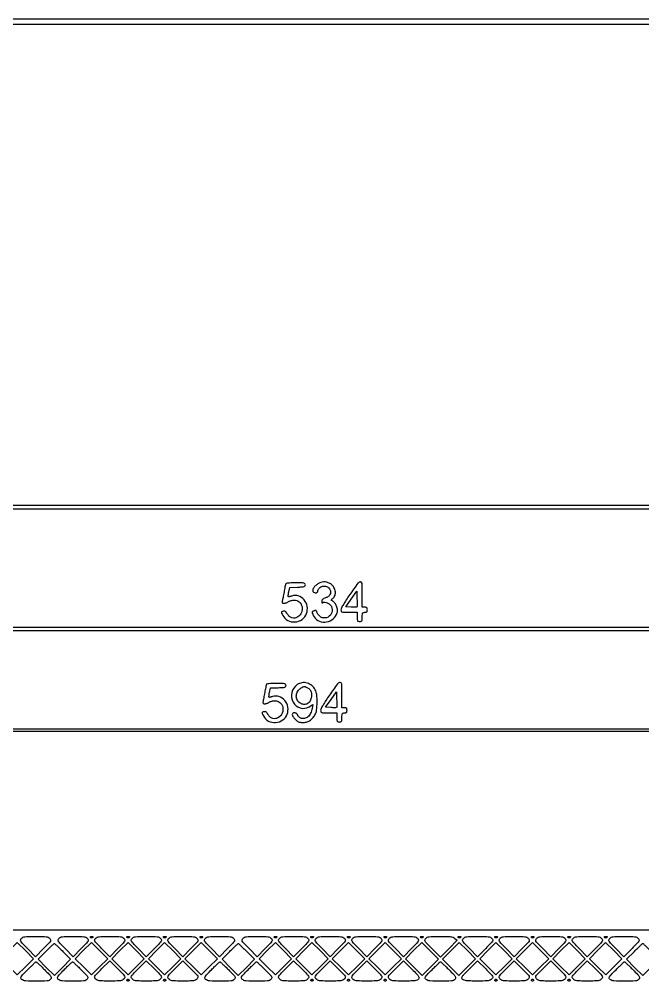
# Model space of a CAD drawing. Extents: x 0 to 836, y 5 to 589.
# Drawn here: x 249.7 to 301.6, y 508.4 to 588.7 of the extents above; entities that cross this region are included whole.
import ezdxf

# ---------------------------------------------------------------- set-up
doc = ezdxf.new("R2010")
doc.units = 0
doc.header["$MEASUREMENT"] = 0

msp = doc.modelspace()

# ---------------------------------------------------------------- linework, layer by layer
for points in [[(201.712326, 537.783562, -0.000001), (217.055896, 537.76491, -0.426088)], [(546.939, 229.3929, -0.000106), (546.943559, 250.949215, -0.000176), (546.957638, 269.095817, -0.000001), (546.976289, 285.583213, -0.415883)], [(836.0595, 588.6891), (420.497259, 588.710259, 0.000013), (261.145696, 588.714318, 0.000021), (126.989856, 588.708632), (4.934769, 588.698274, 0.19889), (4.878609, 588.675009, 0.198853), (4.855343, 588.618859), (4.83877, 516.273901, 0.000036), (4.826254, 436.744061, 0.000021), (4.8222, 342.282364), (4.8222, 95.946129), (4.469225, 95.920114, 0.031904), (4.160456, 95.877435, 0.315999), (4.075312, 95.787407, 0.415411), (4.137995, 95.703578, 0.035338), (4.43445, 95.6826), (4.8222, 95.6826), (4.8222, 50.2101), (4.8222, 4.7376), (420.462, 4.7376), (836.1018, 4.7376)], [(604.852986, 529.408162, -0.000002), (620.423836, 529.389509, -0.550615)], [(322.749, 529.596), (273.5118, 529.596, -0.000121), (254.631781, 529.600559, -0.000201), (238.738155, 529.614638, -0.000002), (224.300981, 529.63329, -0.415836)], [(224.1054, 529.4268), (273.3849, 529.4268, -0.000121), (292.281139, 529.422241, -0.000201), (308.18842, 529.408162, -0.000002), (322.638019, 529.38951, -0.415836)], [(531.796111, 538.074638, -0.000002), (517.6951, 538.093291, -0.426056)], [(413.368417, 538.074638, -0.000002), (399.676779, 538.093291, -0.415815)], [(77.850638, 481.579418, -0.000002), (77.869294, 494.031443, -0.550517)], [(336.166934, 548.220763, -0.000002), (326.827688, 548.233536, -0.413812)], [(77.644162, 421.684687, -0.000002), (77.625507, 409.236574, -0.415775)], [(333.609652, 529.614638, -0.000003), (323.198363, 529.633296, -0.415688)], [(383.716206, 529.408162, -0.000003), (394.123716, 529.389504, -0.425916)], [(381.27946, 547.935135, -0.000004), (390.656104, 547.916048, -0.413615)], [(697.188315, 5.1606), (351.216758, 5.1606), (5.2452, 5.1606), (5.2452, 50.4216), (5.2452, 95.6826), (5.8374, 95.6826, 0.008455), (6.143074, 95.687769, 0.044348), (6.30975, 95.708282, 0.103378), (6.397676, 95.747244, 0.241448), (6.4296, 95.8095, 0.241448), (6.397676, 95.871756, 0.103378), (6.30975, 95.910718, 0.044348), (6.143074, 95.931231, 0.008455), (5.8374, 95.9364), (5.2452, 95.9364), (5.2452, 342.1224), (5.2452, 588.3084), (420.2505, 588.3084), (835.2558, 588.3084)]]:
    msp.add_lwpolyline(points, format="xyb")
for points in [[(227.774647, 547.9542), (273.464073, 547.948342), (319.1535, 547.942483)], [(319.030945, 548.208), (273.486381, 548.208), (227.941817, 548.208)], [(230.7888, 537.8022), (275.074705, 537.8022), (319.36061, 537.8022)], [(319.443013, 538.056), (275.158988, 538.056), (230.874964, 538.056)], [(394.236, 512.845449), (309.218878, 512.845368), (224.201757, 512.845287)]]:
    msp.add_lwpolyline(points)
for points in [[(271.866961, 541.67265, 0.02255), (271.84962, 541.604698, 0.002137), (271.815424, 541.436431, 0.002729), (271.776586, 541.235315, 0.002147), (271.736631, 541.017, -0.001804), (271.695706, 540.792512, -0.001915), (271.653945, 540.572718, -0.001823), (271.616572, 540.383733, -0.008796), (271.593044, 540.27675, 0.039745), (271.577476, 540.176866, 0.193045), (271.594424, 540.123262, 0.188632), (271.644042, 540.095489, 0.03774), (271.747179, 540.089091, 0.049849), (271.83554, 540.099127, 0.030749), (271.93633, 540.127477, 0.030656), (272.033495, 540.168211, 0.047361), (272.11092, 540.215991, -0.068732), (272.196163, 540.263707, -0.03001), (272.319751, 540.303713, -0.028995), (272.458162, 540.331063, -0.034291), (272.591229, 540.3402, -0.179822), (273.004949, 540.186436, -0.164577), (273.23663, 539.793622, -0.150691), (273.192053, 539.312973, -0.150917), (272.884514, 538.941247, -0.102459), (272.646359, 538.847274, -0.112636), (272.398947, 538.860325, -0.109373), (272.176215, 538.980535, -0.092118), (272.008541, 539.190319, 0.026345), (271.925302, 539.328165, 0.096487), (271.853288, 539.399761, 0.135642), (271.773928, 539.426102, 0.075329), (271.671719, 539.415894, 0.034678), (271.557543, 539.378154, 0.271415), (271.524919, 539.335431, 0.139326), (271.535691, 539.266388, 0.008024), (271.629419, 539.0712, 0.156184), (272.044327, 538.64638, 0.14216), (272.645738, 538.521392, 0.138346), (273.232922, 538.737374, 0.145825), (273.606345, 539.224757, 0.137805), (273.659686, 539.813973, 0.129501), (273.401438, 540.36086, 0.138656), (272.924036, 540.685022, 0.165582), (272.382813, 540.681102, -0.015626), (272.2837, 540.649988, -0.022771), (272.194502, 540.629348, -0.019615), (272.122067, 540.618946, -0.225934), (272.095697, 540.628303, -0.212282), (272.084699, 540.656909, -0.010292), (272.09219, 540.760923, -0.015263), (272.107812, 540.887302, -0.010272), (272.132999, 541.030535), (272.205367, 541.3977), (272.858584, 541.422409, 0.006199), (273.239236, 541.441536, 0.055294), (273.404089, 541.470356, 0.160844), (273.48188, 541.523863, 0.163774), (273.5118, 541.612759, 0.187788), (273.47692, 541.702354, 0.157711), (273.38769, 541.752905, 0.046473), (273.193588, 541.774289, 0.004211), (272.705445, 541.7784, 0.007328), (272.328587, 541.772877, 0.024042), (272.080412, 541.753634, 0.032009), (271.919143, 541.72271, 0.261313)], [(274.546425, 541.693678, 0.05724), (274.3232, 541.519759, 0.079312), (274.172694, 541.316032, 0.117294), (274.127268, 541.133923, 0.260038), (274.19341, 541.012237, 0.05749), (274.330869, 540.945961, 0.172685), (274.433525, 540.94674, 0.181409), (274.509357, 541.011722, 0.064459), (274.562463, 541.146777, -0.175745), (274.728153, 541.392195, -0.138244), (275.031177, 541.504277, -0.136796), (275.35055, 541.442067, -0.171396), (275.558657, 541.226166, -0.106441), (275.607013, 541.005198, -0.124181), (275.555283, 540.797182, -0.117926), (275.407824, 540.630942, -0.089777), (275.185956, 540.528825, 0.037174), (275.055805, 540.48474, 0.078838), (274.965782, 540.428519, 0.096747), (274.909005, 540.355709, 0.081497), (274.879436, 540.26236, 0.02891), (274.872374, 540.180764, 0.119365), (274.882581, 540.132657, 0.276238), (274.907807, 540.115946, 0.151038), (274.94495, 540.125579, -0.159397), (275.120298, 540.168014, -0.083857), (275.340039, 540.112836, -0.077814), (275.545622, 539.981453, -0.100804), (275.679995, 539.803181, -0.191519), (275.712901, 539.309201, -0.191007), (275.397674, 538.926802, -0.202782), (274.922363, 538.877295, -0.203787), (274.55707, 539.183995, 0.002093), (274.503492, 539.28831, 0.003032), (274.45523, 539.37995, 0.001553), (274.413615, 539.457241, 0.050235), (274.401623, 539.474867, 0.2614), (274.385778, 539.480862, 0.016535), (274.335013, 539.471479, 0.020895), (274.272457, 539.454997, 0.013728), (274.201909, 539.43108, 0.039093), (274.096159, 539.382265, 0.24682), (274.064872, 539.334115, 0.130591), (274.077223, 539.261045, 0.008927), (274.168477, 539.069712, 0.147626), (274.563649, 538.650607, 0.139204), (275.134338, 538.507912, 0.136262), (275.704128, 538.685713, 0.139495), (276.094556, 539.130625, 0.026915), (276.165526, 539.303647, 0.065692), (276.193411, 539.438277, 0.065092), (276.185543, 539.576275, 0.02604), (276.140646, 539.760513, 0.04112), (276.087715, 539.89566, 0.032659), (276.009695, 540.031679, 0.03366), (275.920012, 540.14883, 0.067627), (275.832253, 540.225042, -0.011292), (275.699636, 540.316281, -0.194404), (275.672132, 540.359998, -0.269165), (275.687617, 540.402643, -0.021404), (275.786753, 540.478605, 0.167484), (275.980332, 540.74528, 0.122146), (275.999855, 541.113834, 0.109855), (275.841114, 541.480068, 0.116958), (275.544969, 541.734668, 0.058259), (275.293173, 541.829693, 0.071498), (275.043367, 541.855193, 0.070868), (274.794741, 541.809301, 0.055932)], [(277.210761, 540.806193, 0.007362), (276.906358, 540.356299, 0.013352), (276.672841, 539.978337, 0.012012), (276.506721, 539.676203, 0.120245), (276.4728, 539.537193, 0.092874), (276.495863, 539.414099, 0.227966), (276.561409, 539.352781, 0.071609), (276.708339, 539.328942, 0.004467), (277.1496, 539.325), (277.8264, 539.325), (277.8264, 538.9443, 0.012699), (277.832159, 538.717582, 0.114574), (277.8593, 538.62282, 0.210352), (277.918888, 538.577611, 0.058662), (278.0379, 538.5636, 0.058662), (278.156912, 538.577611, 0.210352), (278.2165, 538.62282, 0.114574), (278.243641, 538.717582, 0.012699), (278.2494, 538.9443, -0.012699), (278.255159, 539.171018, -0.114574), (278.2823, 539.26578, -0.210352), (278.341888, 539.310989, -0.058662), (278.4609, 539.325, 0.045527), (278.568216, 539.334792, 0.152009), (278.6301, 539.3673, 0.152009), (278.662608, 539.429184, 0.045527), (278.6724, 539.5365, 0.045527), (278.662608, 539.643816, 0.152009), (278.6301, 539.7057, 0.152009), (278.568216, 539.738208, 0.045527), (278.4609, 539.748), (278.2494, 539.748), (278.2494, 540.8055, 0.010163), (278.230669, 541.726994, 0.402164), (278.096589, 541.855818, 0.239335), (277.884227, 541.748168, 0.005555)], [(277.797199, 539.775199, -0.185124), (277.766615, 539.761567, -0.007561), (277.643912, 539.756894, -0.012318), (277.495705, 539.757143, -0.008332), (277.326893, 539.764404), (276.893277, 539.7903), (277.338689, 540.43375), (277.7841, 541.077199), (277.808995, 540.444545, -0.005621), (277.815882, 540.199423, -0.008617), (277.815799, 539.986954, -0.003925), (277.811228, 539.807534, -0.190267)], [(270.259561, 533.29725, 0.02255), (270.24222, 533.229298, 0.002137), (270.208024, 533.061031, 0.002729), (270.169186, 532.859915, 0.002147), (270.129231, 532.6416, -0.001804), (270.088306, 532.417112, -0.001915), (270.046545, 532.197318, -0.001823), (270.009172, 532.008333, -0.008796), (269.985644, 531.90135, 0.039745), (269.970076, 531.801466, 0.193045), (269.987024, 531.747862, 0.188632), (270.036642, 531.720089, 0.03774), (270.139779, 531.713691, 0.049849), (270.22814, 531.723727, 0.030749), (270.32893, 531.752077, 0.030656), (270.426095, 531.792811, 0.047361), (270.50352, 531.840591, -0.068732), (270.588763, 531.888307, -0.03001), (270.712351, 531.928313, -0.028995), (270.850762, 531.955663, -0.034291), (270.983829, 531.9648, -0.179822), (271.397549, 531.811036, -0.164577), (271.62923, 531.418222, -0.150691), (271.584653, 530.937573, -0.150917), (271.277114, 530.565847, -0.102459), (271.038959, 530.471874, -0.112636), (270.791547, 530.484925, -0.109373), (270.568815, 530.605135, -0.092118), (270.401141, 530.814919, 0.026345), (270.317902, 530.952765, 0.096487), (270.245888, 531.024361, 0.135642), (270.166528, 531.050702, 0.075329), (270.064319, 531.040494, 0.034678), (269.950143, 531.002754, 0.271415), (269.917519, 530.960031, 0.139326), (269.928291, 530.890988, 0.008024), (270.022019, 530.6958, 0.156184), (270.436927, 530.27098, 0.14216), (271.038338, 530.145992, 0.138346), (271.625522, 530.361974, 0.145825), (271.998945, 530.849357, 0.137805), (272.052286, 531.438573, 0.129501), (271.794038, 531.98546, 0.138656), (271.316636, 532.309622, 0.165582), (270.775413, 532.305702, -0.015626), (270.6763, 532.274588, -0.022771), (270.587102, 532.253948, -0.019615), (270.514667, 532.243546, -0.225934), (270.488297, 532.252903, -0.212282), (270.477299, 532.281509, -0.010292), (270.48479, 532.385523, -0.015263), (270.500412, 532.511902, -0.010272), (270.525599, 532.655135), (270.597967, 533.0223), (271.251184, 533.047009, 0.006199), (271.631836, 533.066136, 0.055294), (271.796689, 533.094956, 0.160844), (271.87448, 533.148463, 0.163774), (271.9044, 533.237359, 0.187788), (271.86952, 533.326954, 0.157711), (271.78029, 533.377505, 0.046473), (271.586188, 533.398889, 0.004211), (271.098045, 533.403, 0.007328), (270.721187, 533.397477, 0.024042), (270.473012, 533.378234, 0.032009), (270.311743, 533.34731, 0.261313)], [(272.838004, 533.303186, 0.188759), (272.38912, 532.648823, 0.180396), (272.492809, 531.848377, 0.199234), (273.077923, 531.363783, 0.210904), (273.816023, 531.450783), (274.127459, 531.634535), (274.077296, 531.325419, -0.071214), (273.948122, 530.91232, -0.105821), (273.717713, 530.613044, -0.133073), (273.426862, 530.476387, -0.151692), (273.122647, 530.515058, -0.049128), (273.035257, 530.565758, -0.042152), (272.954464, 530.634941, -0.044207), (272.891572, 530.711134, -0.086696), (272.85898, 530.782438, 0.08419), (272.826957, 530.853429, 0.095531), (272.774389, 530.90633, 0.088381), (272.702348, 530.938656, 0.061447), (272.613633, 530.9496, 0.133082), (272.47098, 530.910947, 0.285943), (272.41998, 530.814064, 0.133017), (272.476057, 530.653982, 0.031957), (272.651306, 530.43064, 0.031825), (272.793355, 530.29069, 0.075144), (272.918636, 530.211388, 0.071526), (273.065592, 530.170479, 0.026746), (273.279552, 530.154355, 0.06371), (273.59505, 530.187768, 0.079209), (273.867475, 530.30002, 0.074413), (274.103875, 530.498124, 0.048802), (274.312785, 530.786324, 0.101117), (274.446666, 531.179555, 0.029258), (274.490531, 531.822624, 0.02942), (274.458735, 532.468146, 0.096872), (274.332834, 532.873453, 0.096072), (274.046455, 533.223366, 0.103728), (273.657212, 533.429311, 0.107938), (273.230791, 533.457019, 0.112028)], [(275.518761, 532.430793, 0.007362), (275.214358, 531.980899, 0.013352), (274.980841, 531.602937, 0.012012), (274.814721, 531.300803, 0.120245), (274.7808, 531.161793, 0.092874), (274.803863, 531.038699, 0.227966), (274.869409, 530.977381, 0.071609), (275.016339, 530.953542, 0.004467), (275.4576, 530.9496), (276.1344, 530.9496), (276.1344, 530.5689, 0.012699), (276.140159, 530.342182, 0.114574), (276.1673, 530.24742, 0.210352), (276.226888, 530.202211, 0.058662), (276.3459, 530.1882, 0.058662), (276.464912, 530.202211, 0.210352), (276.5245, 530.24742, 0.114574), (276.551641, 530.342182, 0.012699), (276.5574, 530.5689, -0.012699), (276.563159, 530.795618, -0.114574), (276.5903, 530.89038, -0.210352), (276.649888, 530.935589, -0.058662), (276.7689, 530.9496, 0.045527), (276.876216, 530.959392, 0.152009), (276.9381, 530.9919, 0.152009), (276.970608, 531.053784, 0.045527), (276.9804, 531.1611, 0.045527), (276.970608, 531.268416, 0.152009), (276.9381, 531.3303, 0.152009), (276.876216, 531.362808, 0.045527), (276.7689, 531.3726), (276.5574, 531.3726), (276.5574, 532.4301, 0.010163), (276.538669, 533.351594, 0.402164), (276.404589, 533.480418, 0.239335), (276.192227, 533.372768, 0.005555)], [(273.796491, 532.97386, -0.046524), (273.911521, 532.864639, -0.087942), (273.977388, 532.755471, -0.070477), (274.009954, 532.614307, -0.021505), (274.0194, 532.394772, -0.091023), (273.951526, 532.025023, -0.137344), (273.758167, 531.763182, -0.15282), (273.473976, 531.656715, -0.121259), (273.15015, 531.717713, -0.130307), (272.891095, 531.93008, -0.124874), (272.766072, 532.246303, -0.118756), (272.804196, 532.596735, -0.110605), (272.997692, 532.901908, -0.050987), (273.206487, 533.071968, -0.123571), (273.392934, 533.137027, -0.130223), (273.581641, 533.104798, -0.059664)], [(276.105199, 531.399799, -0.185124), (276.074615, 531.386167, -0.007561), (275.951912, 531.381494, -0.012318), (275.803705, 531.381743, -0.008332), (275.634893, 531.389004), (275.201277, 531.4149), (275.646689, 532.05835), (276.0921, 532.701799), (276.116995, 532.069145, -0.005621), (276.123882, 531.824023, -0.008617), (276.123799, 531.611554, -0.003925), (276.119228, 531.432134, -0.190267)], [(252.238414, 512.164517, -0.1221), (252.304524, 512.041337, -0.202118), (252.287242, 511.92644, -0.05597), (252.159647, 511.762028, -0.0034), (251.721461, 511.317843), (251.04787, 510.644252), (250.377539, 511.318539, -0.003427), (249.942311, 511.762376, -0.055773), (249.814958, 511.927379, -0.200635), (249.797586, 512.042422, -0.122971), (249.863215, 512.165213, -0.10066), (249.990846, 512.25917, -0.072566), (250.160805, 512.309715, -0.031899), (250.444273, 512.332558, -0.004158), (251.0505, 512.3376, -0.004148), (251.657659, 512.332563, -0.032035), (251.940728, 512.309688, -0.073036), (252.110461, 512.258945, -0.100062)], [(253.315591, 511.087821), (253.969313, 510.430243), (253.292457, 509.757356), (252.6156, 509.084469), (251.938743, 509.757356), (251.261887, 510.430243), (251.915609, 511.087821, -0.00331), (252.169535, 511.339887, -0.005234), (252.390891, 511.552236, -0.001538), (252.584865, 511.733337, -0.189215), (252.6156, 511.7454, -0.189215), (252.646335, 511.733337, -0.001538), (252.840309, 511.552236, -0.005234), (253.061665, 511.339887, -0.00331)], [(255.368614, 512.164517, -0.1221), (255.434724, 512.041337, -0.202118), (255.417442, 511.92644, -0.05597), (255.289847, 511.762028, -0.0034), (254.851661, 511.317843), (254.17807, 510.644252), (253.507739, 511.318539, -0.003427), (253.072511, 511.762376, -0.055773), (252.945158, 511.927379, -0.200635), (252.927786, 512.042422, -0.122971), (252.993415, 512.165213, -0.10066), (253.121046, 512.25917, -0.072566), (253.291005, 512.309715, -0.031899), (253.574473, 512.332558, -0.004158), (254.1807, 512.3376, -0.004148), (254.787859, 512.332563, -0.032035), (255.070928, 512.309688, -0.073036), (255.240661, 512.258945, -0.100062)], [(255.8304, 512.300293, -0.211827), (255.806408, 512.246202, -0.127879), (255.743185, 512.213171, -0.122608), (255.669824, 512.214412, -0.191362), (255.619753, 512.25162, -0.136093), (255.610256, 512.284272, -0.190788), (255.620967, 512.312343, -0.140899), (255.651917, 512.331288, -0.067432), (255.698507, 512.3376, -0.026751), (255.749046, 512.334894, -0.042195), (255.791656, 512.326641, -0.051652), (255.821687, 512.314686, -0.279105)], [(258.414214, 512.164517, -0.1221), (258.480324, 512.041337, -0.202118), (258.463042, 511.92644, -0.05597), (258.335447, 511.762028, -0.0034), (257.897261, 511.317843), (257.22367, 510.644252), (256.553339, 511.318539, -0.003427), (256.118111, 511.762376, -0.055773), (255.990758, 511.927379, -0.200635), (255.973386, 512.042422, -0.122971), (256.039015, 512.165213, -0.10066), (256.166646, 512.25917, -0.072566), (256.336605, 512.309715, -0.031899), (256.620073, 512.332558, -0.004158), (257.2263, 512.3376, -0.004148), (257.833459, 512.332563, -0.032035), (258.116528, 512.309688, -0.073036), (258.286261, 512.258945, -0.100062)], [(258.876, 512.300293, -0.211827), (258.852008, 512.246202, -0.127879), (258.788785, 512.213171, -0.122608), (258.715424, 512.214412, -0.191362), (258.665353, 512.25162, -0.136093), (258.655856, 512.284272, -0.190788), (258.666567, 512.312343, -0.140899), (258.697517, 512.331288, -0.067432), (258.744107, 512.3376, -0.026751), (258.794646, 512.334894, -0.042195), (258.837256, 512.326641, -0.051652), (258.867287, 512.314686, -0.279105)], [(261.459814, 512.164517, -0.1221), (261.525924, 512.041337, -0.202118), (261.508642, 511.92644, -0.05597), (261.381047, 511.762028, -0.0034), (260.942861, 511.317843), (260.26927, 510.644252), (259.598939, 511.318539, -0.003427), (259.163711, 511.762376, -0.055773), (259.036358, 511.927379, -0.200635), (259.018986, 512.042422, -0.122971), (259.084615, 512.165213, -0.10066), (259.212246, 512.25917, -0.072566), (259.382205, 512.309715, -0.031899), (259.665673, 512.332558, -0.004158), (260.2719, 512.3376, -0.004148), (260.879059, 512.332563, -0.032035), (261.162128, 512.309688, -0.073036), (261.331861, 512.258945, -0.100062)], [(261.9216, 512.300293, -0.211827), (261.897608, 512.246202, -0.127879), (261.834385, 512.213171, -0.122608), (261.761024, 512.214412, -0.191362), (261.710953, 512.25162, -0.136093), (261.701456, 512.284272, -0.190788), (261.712167, 512.312343, -0.140899), (261.743117, 512.331288, -0.067432), (261.789707, 512.3376, -0.026751), (261.840246, 512.334894, -0.042195), (261.882856, 512.326641, -0.051652), (261.912887, 512.314686, -0.279105)], [(264.505414, 512.164517, -0.1221), (264.571524, 512.041337, -0.202118), (264.554242, 511.92644, -0.05597), (264.426647, 511.762028, -0.0034), (263.988461, 511.317843), (263.31487, 510.644252), (262.644539, 511.318539, -0.003427), (262.209311, 511.762376, -0.055773), (262.081958, 511.927379, -0.200635), (262.064586, 512.042422, -0.122971), (262.130215, 512.165213, -0.10066), (262.257846, 512.25917, -0.072566), (262.427805, 512.309715, -0.031899), (262.711273, 512.332558, -0.004158), (263.3175, 512.3376, -0.004148), (263.924659, 512.332563, -0.032035), (264.207728, 512.309688, -0.073036), (264.377461, 512.258945, -0.100062)], [(264.9672, 512.300293, -0.211827), (264.943208, 512.246202, -0.127879), (264.879985, 512.213171, -0.122608), (264.806624, 512.214412, -0.191362), (264.756553, 512.25162, -0.136093), (264.747056, 512.284272, -0.190788), (264.757767, 512.312343, -0.140899), (264.788717, 512.331288, -0.067432), (264.835307, 512.3376, -0.026751), (264.885846, 512.334894, -0.042195), (264.928456, 512.326641, -0.051652), (264.958487, 512.314686, -0.279105)], [(267.551014, 512.164517, -0.1221), (267.617124, 512.041337, -0.202118), (267.599842, 511.92644, -0.05597), (267.472247, 511.762028, -0.0034), (267.034061, 511.317843), (266.36047, 510.644252), (265.690139, 511.318539, -0.003427), (265.254911, 511.762376, -0.055773), (265.127558, 511.927379, -0.200635), (265.110186, 512.042422, -0.122971), (265.175815, 512.165213, -0.10066), (265.303446, 512.25917, -0.072566), (265.473405, 512.309715, -0.031899), (265.756873, 512.332558, -0.004158), (266.3631, 512.3376, -0.004148), (266.970259, 512.332563, -0.032035), (267.253328, 512.309688, -0.073036), (267.423061, 512.258945, -0.100062)], [(268.628191, 511.087821), (269.281913, 510.430243), (268.605057, 509.757356), (267.9282, 509.084469), (267.251343, 509.757356), (266.574487, 510.430243), (267.228209, 511.087821, -0.00331), (267.482135, 511.339887, -0.005234), (267.703491, 511.552236, -0.001538), (267.897465, 511.733337, -0.189215), (267.9282, 511.7454, -0.189215), (267.958935, 511.733337, -0.001538), (268.152909, 511.552236, -0.005234), (268.374265, 511.339887, -0.00331)], [(270.681214, 512.164517, -0.1221), (270.747324, 512.041337, -0.202118), (270.730042, 511.92644, -0.05597), (270.602447, 511.762028, -0.0034), (270.164261, 511.317843), (269.49067, 510.644252), (268.820339, 511.318539, -0.003427), (268.385111, 511.762376, -0.055773), (268.257758, 511.927379, -0.200635), (268.240386, 512.042422, -0.122971), (268.306015, 512.165213, -0.10066), (268.433646, 512.25917, -0.072566), (268.603605, 512.309715, -0.031899), (268.887073, 512.332558, -0.004158), (269.4933, 512.3376, -0.004148), (270.100459, 512.332563, -0.032035), (270.383528, 512.309688, -0.073036), (270.553261, 512.258945, -0.100062)], [(271.143, 512.300293, -0.211827), (271.119008, 512.246202, -0.127879), (271.055785, 512.213171, -0.122608), (270.982424, 512.214412, -0.191362), (270.932353, 512.25162, -0.136093), (270.922856, 512.284272, -0.190788), (270.933567, 512.312343, -0.140899), (270.964517, 512.331288, -0.067432), (271.011107, 512.3376, -0.026751), (271.061646, 512.334894, -0.042195), (271.104256, 512.326641, -0.051652), (271.134287, 512.314686, -0.279105)], [(273.726814, 512.164517, -0.1221), (273.792924, 512.041337, -0.202118), (273.775642, 511.92644, -0.05597), (273.648047, 511.762028, -0.0034), (273.209861, 511.317843), (272.53627, 510.644252), (271.865939, 511.318539, -0.003427), (271.430711, 511.762376, -0.055773), (271.303358, 511.927379, -0.200635), (271.285986, 512.042422, -0.122971), (271.351615, 512.165213, -0.10066), (271.479246, 512.25917, -0.072566), (271.649205, 512.309715, -0.031899), (271.932673, 512.332558, -0.004158), (272.5389, 512.3376, -0.004148), (273.146059, 512.332563, -0.032035), (273.429128, 512.309688, -0.073036), (273.598861, 512.258945, -0.100062)], [(274.1886, 512.300293, -0.211827), (274.164608, 512.246202, -0.127879), (274.101385, 512.213171, -0.122608), (274.028024, 512.214412, -0.191362), (273.977953, 512.25162, -0.136093), (273.968456, 512.284272, -0.190788), (273.979167, 512.312343, -0.140899), (274.010117, 512.331288, -0.067432), (274.056707, 512.3376, -0.026751), (274.107246, 512.334894, -0.042195), (274.149856, 512.326641, -0.051652), (274.179887, 512.314686, -0.279105)], [(276.772414, 512.164517, -0.1221), (276.838524, 512.041337, -0.202118), (276.821242, 511.92644, -0.05597), (276.693647, 511.762028, -0.0034), (276.255461, 511.317843), (275.58187, 510.644252), (274.911539, 511.318539, -0.003427), (274.476311, 511.762376, -0.055773), (274.348958, 511.927379, -0.200635), (274.331586, 512.042422, -0.122971), (274.397215, 512.165213, -0.10066), (274.524846, 512.25917, -0.072566), (274.694805, 512.309715, -0.031899), (274.978273, 512.332558, -0.004158), (275.5845, 512.3376, -0.004148), (276.191659, 512.332563, -0.032035), (276.474728, 512.309688, -0.073036), (276.644461, 512.258945, -0.100062)], [(277.2342, 512.300293, -0.211827), (277.210208, 512.246202, -0.127879), (277.146985, 512.213171, -0.122608), (277.073624, 512.214412, -0.191362), (277.023553, 512.25162, -0.136093), (277.014056, 512.284272, -0.190788), (277.024767, 512.312343, -0.140899), (277.055717, 512.331288, -0.067432), (277.102307, 512.3376, -0.026751), (277.152846, 512.334894, -0.042195), (277.195456, 512.326641, -0.051652), (277.225487, 512.314686, -0.279105)], [(279.818014, 512.164517, -0.1221), (279.884124, 512.041337, -0.202118), (279.866842, 511.92644, -0.05597), (279.739247, 511.762028, -0.0034), (279.301061, 511.317843), (278.62747, 510.644252), (277.957139, 511.318539, -0.003427), (277.521911, 511.762376, -0.055773), (277.394558, 511.927379, -0.200635), (277.377186, 512.042422, -0.122971), (277.442815, 512.165213, -0.10066), (277.570446, 512.25917, -0.072566), (277.740405, 512.309715, -0.031899), (278.023873, 512.332558, -0.004158), (278.6301, 512.3376, -0.004148), (279.237259, 512.332563, -0.032035), (279.520328, 512.309688, -0.073036), (279.690061, 512.258945, -0.100062)], [(280.2798, 512.300293, -0.211827), (280.255808, 512.246202, -0.127879), (280.192585, 512.213171, -0.122608), (280.119224, 512.214412, -0.191362), (280.069153, 512.25162, -0.136093), (280.059656, 512.284272, -0.190788), (280.070367, 512.312343, -0.140899), (280.101317, 512.331288, -0.067432), (280.147907, 512.3376, -0.026751), (280.198446, 512.334894, -0.042195), (280.241056, 512.326641, -0.051652), (280.271087, 512.314686, -0.279105)], [(282.863614, 512.164517, -0.1221), (282.929724, 512.041337, -0.202118), (282.912442, 511.92644, -0.05597), (282.784847, 511.762028, -0.0034), (282.346661, 511.317843), (281.67307, 510.644252), (281.002739, 511.318539, -0.003427), (280.567511, 511.762376, -0.055773), (280.440158, 511.927379, -0.200635), (280.422786, 512.042422, -0.122971), (280.488415, 512.165213, -0.10066), (280.616046, 512.25917, -0.072566), (280.786005, 512.309715, -0.031899), (281.069473, 512.332558, -0.004158), (281.6757, 512.3376, -0.004148), (282.282859, 512.332563, -0.032035), (282.565928, 512.309688, -0.073036), (282.735661, 512.258945, -0.100062)], [(283.3254, 512.300293, -0.211827), (283.301408, 512.246202, -0.127879), (283.238185, 512.213171, -0.122608), (283.164824, 512.214412, -0.191362), (283.114753, 512.25162, -0.136093), (283.105256, 512.284272, -0.190788), (283.115967, 512.312343, -0.140899), (283.146917, 512.331288, -0.067432), (283.193507, 512.3376, -0.026751), (283.244046, 512.334894, -0.042195), (283.286656, 512.326641, -0.051652), (283.316687, 512.314686, -0.279105)], [(285.959778, 512.17278), (286.1595, 512.007959), (285.46155, 511.306271), (284.7636, 510.604582), (284.070174, 511.298008, -0.003295), (283.618846, 511.755323, -0.054453), (283.487096, 511.923887, -0.199623), (283.468186, 512.040654, -0.126177), (283.533386, 512.164517, -0.100246), (283.66148, 512.258978, -0.072966), (283.831551, 512.309712, -0.031947), (284.115397, 512.332573, -0.004123), (284.72504, 512.3376, -0.004723), (285.311466, 512.332061, -0.02846), (285.615117, 512.309001, -0.056753), (285.808244, 512.260492, -0.082808)], [(286.4556, 512.300293, -0.211827), (286.431608, 512.246202, -0.127879), (286.368385, 512.213171, -0.122608), (286.295024, 512.214412, -0.191362), (286.244953, 512.25162, -0.136093), (286.235456, 512.284272, -0.190788), (286.246167, 512.312343, -0.140899), (286.277117, 512.331288, -0.067432), (286.323707, 512.3376, -0.026751), (286.374246, 512.334894, -0.042195), (286.416856, 512.326641, -0.051652), (286.446887, 512.314686, -0.279105)], [(289.039414, 512.164517, -0.1221), (289.105524, 512.041337, -0.202118), (289.088242, 511.92644, -0.05597), (288.960647, 511.762028, -0.0034), (288.522461, 511.317843), (287.84887, 510.644252), (287.178539, 511.318539, -0.003427), (286.743311, 511.762376, -0.055773), (286.615958, 511.927379, -0.200635), (286.598586, 512.042422, -0.122971), (286.664215, 512.165213, -0.10066), (286.791846, 512.25917, -0.072566), (286.961805, 512.309715, -0.031899), (287.245273, 512.332558, -0.004158), (287.8515, 512.3376, -0.004148), (288.458659, 512.332563, -0.032035), (288.741728, 512.309688, -0.073036), (288.911461, 512.258945, -0.100062)], [(289.5012, 512.300293, -0.211827), (289.477208, 512.246202, -0.127879), (289.413985, 512.213171, -0.122608), (289.340624, 512.214412, -0.191362), (289.290553, 512.25162, -0.136093), (289.281056, 512.284272, -0.190788), (289.291767, 512.312343, -0.140899), (289.322717, 512.331288, -0.067432), (289.369307, 512.3376, -0.026751), (289.419846, 512.334894, -0.042195), (289.462456, 512.326641, -0.051652), (289.492487, 512.314686, -0.279105)], [(292.085014, 512.164517, -0.1221), (292.151124, 512.041337, -0.202118), (292.133842, 511.92644, -0.05597), (292.006247, 511.762028, -0.0034), (291.568061, 511.317843), (290.89447, 510.644252), (290.224139, 511.318539, -0.003427), (289.788911, 511.762376, -0.055773), (289.661558, 511.927379, -0.200635), (289.644186, 512.042422, -0.122971), (289.709815, 512.165213, -0.10066), (289.837446, 512.25917, -0.072566), (290.007405, 512.309715, -0.031899), (290.290873, 512.332558, -0.004158), (290.8971, 512.3376, -0.004148), (291.504259, 512.332563, -0.032035), (291.787328, 512.309688, -0.073036), (291.957061, 512.258945, -0.100062)], [(292.5468, 512.300293, -0.211827), (292.522808, 512.246202, -0.127879), (292.459585, 512.213171, -0.122608), (292.386224, 512.214412, -0.191362), (292.336153, 512.25162, -0.136093), (292.326656, 512.284272, -0.190788), (292.337367, 512.312343, -0.140899), (292.368317, 512.331288, -0.067432), (292.414907, 512.3376, -0.026751), (292.465446, 512.334894, -0.042195), (292.508056, 512.326641, -0.051652), (292.538087, 512.314686, -0.279105)], [(295.130614, 512.164517, -0.1221), (295.196724, 512.041337, -0.202118), (295.179442, 511.92644, -0.05597), (295.051847, 511.762028, -0.0034), (294.613661, 511.317843), (293.94007, 510.644252), (293.269739, 511.318539, -0.003427), (292.834511, 511.762376, -0.055773), (292.707158, 511.927379, -0.200635), (292.689786, 512.042422, -0.122971), (292.755415, 512.165213, -0.10066), (292.883046, 512.25917, -0.072566), (293.053005, 512.309715, -0.031899), (293.336473, 512.332558, -0.004158), (293.9427, 512.3376, -0.004148), (294.549859, 512.332563, -0.032035), (294.832928, 512.309688, -0.073036), (295.002661, 512.258945, -0.100062)], [(295.5924, 512.300293, -0.211827), (295.568408, 512.246202, -0.127879), (295.505185, 512.213171, -0.122608), (295.431824, 512.214412, -0.191362), (295.381753, 512.25162, -0.136093), (295.372256, 512.284272, -0.190788), (295.382967, 512.312343, -0.140899), (295.413917, 512.331288, -0.067432), (295.460507, 512.3376, -0.026751), (295.511046, 512.334894, -0.042195), (295.553656, 512.326641, -0.051652), (295.583687, 512.314686, -0.279105)], [(298.176214, 512.164517, -0.1221), (298.242324, 512.041337, -0.202118), (298.225042, 511.92644, -0.05597), (298.097447, 511.762028, -0.0034), (297.659261, 511.317843), (296.98567, 510.644252), (296.315339, 511.318539, -0.003427), (295.880111, 511.762376, -0.055773), (295.752758, 511.927379, -0.200635), (295.735386, 512.042422, -0.122971), (295.801015, 512.165213, -0.10066), (295.928646, 512.25917, -0.072566), (296.098605, 512.309715, -0.031899), (296.382073, 512.332558, -0.004158), (296.9883, 512.3376, -0.004148), (297.595459, 512.332563, -0.032035), (297.878528, 512.309688, -0.073036), (298.048261, 512.258945, -0.100062)], [(298.638, 512.300293, -0.211827), (298.614008, 512.246202, -0.127879), (298.550785, 512.213171, -0.122608), (298.477424, 512.214412, -0.191362), (298.427353, 512.25162, -0.136093), (298.417856, 512.284272, -0.190788), (298.428567, 512.312343, -0.140899), (298.459517, 512.331288, -0.067432), (298.506107, 512.3376, -0.026751), (298.556646, 512.334894, -0.042195), (298.599256, 512.326641, -0.051652), (298.629287, 512.314686, -0.279105)], [(301.221814, 512.164517, -0.1221), (301.287924, 512.041337, -0.202118), (301.270642, 511.92644, -0.05597), (301.143047, 511.762028, -0.0034), (300.704861, 511.317843), (300.03127, 510.644252), (299.360939, 511.318539, -0.003427), (298.925711, 511.762376, -0.055773), (298.798358, 511.927379, -0.200635), (298.780986, 512.042422, -0.122971), (298.846615, 512.165213, -0.10066), (298.974246, 512.25917, -0.072566), (299.144205, 512.309715, -0.031899), (299.427673, 512.332558, -0.004158), (300.0339, 512.3376, -0.004148), (300.641059, 512.332563, -0.032035), (300.924128, 512.309688, -0.073036), (301.093861, 512.258945, -0.100062)], [(302.298991, 511.087821), (302.952713, 510.430243), (302.275857, 509.757356), (301.599, 509.084469), (300.922143, 509.757356), (300.245287, 510.430243), (300.899009, 511.087821, -0.00331), (301.152935, 511.339887, -0.005234), (301.374291, 511.552236, -0.001538), (301.568265, 511.733337, -0.189215), (301.599, 511.7454, -0.189215), (301.629735, 511.733337, -0.001538), (301.823709, 511.552236, -0.005234), (302.045065, 511.339887, -0.00331)], [(251.78665, 509.57115, -0.004145), (252.18832, 509.16516, -0.049961), (252.325014, 508.9933, -0.168757), (252.352973, 508.877909, -0.161102), (252.30416, 508.76745, -0.19588), (252.013905, 508.627823, -0.014413), (251.113223, 508.598374, -0.015267), (250.215151, 508.622331, -0.171235), (249.890684, 508.758132, -0.151641), (249.828213, 508.863724, -0.199808), (249.845983, 508.973028, -0.05311), (249.974707, 509.138303, -0.003657), (250.389638, 509.561832, -0.00302), (250.644508, 509.815128, -0.004798), (250.866027, 510.028499, -0.001295), (251.060627, 510.211423, -0.190218), (251.088944, 510.2226, -0.188666), (251.117312, 510.211501, -0.001307), (251.31139, 510.031236, -0.004806), (251.532394, 509.820872, -0.003027)], [(254.83225, 509.57115, -0.004145), (255.23392, 509.16516, -0.049961), (255.370614, 508.9933, -0.168757), (255.398573, 508.877909, -0.161102), (255.34976, 508.76745, -0.19588), (255.059505, 508.627823, -0.014413), (254.158823, 508.598374, -0.015267), (253.260751, 508.622331, -0.171235), (252.936284, 508.758132, -0.151641), (252.873813, 508.863724, -0.199808), (252.891583, 508.973028, -0.05311), (253.020307, 509.138303, -0.003657), (253.435238, 509.561832, -0.00302), (253.690108, 509.815128, -0.004798), (253.911627, 510.028499, -0.001295), (254.106227, 510.211423, -0.190218), (254.134544, 510.2226, -0.188666), (254.162912, 510.211501, -0.001307), (254.35699, 510.031236, -0.004806), (254.577994, 509.820872, -0.003027)], [(258.414214, 508.788283, -0.100062), (258.286261, 508.693855, -0.073036), (258.116528, 508.643112, -0.032035), (257.833459, 508.620237, -0.004148), (257.2263, 508.6152, -0.004158), (256.620073, 508.620242, -0.031899), (256.336605, 508.643085, -0.072566), (256.166646, 508.69363, -0.10066), (256.039015, 508.787587, -0.122971), (255.973386, 508.910378, -0.200635), (255.990758, 509.025421, -0.055773), (256.118111, 509.190424, -0.003427), (256.553339, 509.634261), (257.22367, 510.308548), (257.897261, 509.634957, -0.0034), (258.335447, 509.190772, -0.05597), (258.463042, 509.02636, -0.202118), (258.480324, 508.911463, -0.1221)], [(261.459814, 508.788283, -0.100062), (261.331861, 508.693855, -0.073036), (261.162128, 508.643112, -0.032035), (260.879059, 508.620237, -0.004148), (260.2719, 508.6152, -0.004158), (259.665673, 508.620242, -0.031899), (259.382205, 508.643085, -0.072566), (259.212246, 508.69363, -0.10066), (259.084615, 508.787587, -0.122971), (259.018986, 508.910378, -0.200635), (259.036358, 509.025421, -0.055773), (259.163711, 509.190424, -0.003427), (259.598939, 509.634261), (260.26927, 510.308548), (260.942861, 509.634957, -0.0034), (261.381047, 509.190772, -0.05597), (261.508642, 509.02636, -0.202118), (261.525924, 508.911463, -0.1221)], [(264.505414, 508.788283, -0.100062), (264.377461, 508.693855, -0.073036), (264.207728, 508.643112, -0.032035), (263.924659, 508.620237, -0.004148), (263.3175, 508.6152, -0.004158), (262.711273, 508.620242, -0.031899), (262.427805, 508.643085, -0.072566), (262.257846, 508.69363, -0.10066), (262.130215, 508.787587, -0.122971), (262.064586, 508.910378, -0.200635), (262.081958, 509.025421, -0.055773), (262.209311, 509.190424, -0.003427), (262.644539, 509.634261), (263.31487, 510.308548), (263.988461, 509.634957, -0.0034), (264.426647, 509.190772, -0.05597), (264.554242, 509.02636, -0.202118), (264.571524, 508.911463, -0.1221)], [(267.09925, 509.57115, -0.004145), (267.50092, 509.16516, -0.049961), (267.637614, 508.9933, -0.168757), (267.665573, 508.877909, -0.161102), (267.61676, 508.76745, -0.19588), (267.326505, 508.627823, -0.014413), (266.425823, 508.598374, -0.015267), (265.527751, 508.622331, -0.171235), (265.203284, 508.758132, -0.151641), (265.140813, 508.863724, -0.199808), (265.158583, 508.973028, -0.05311), (265.287307, 509.138303, -0.003657), (265.702238, 509.561832, -0.00302), (265.957108, 509.815128, -0.004798), (266.178627, 510.028499, -0.001295), (266.373227, 510.211423, -0.190218), (266.401544, 510.2226, -0.188666), (266.429912, 510.211501, -0.001307), (266.62399, 510.031236, -0.004806), (266.844994, 509.820872, -0.003027)], [(270.14485, 509.57115, -0.004145), (270.54652, 509.16516, -0.049961), (270.683214, 508.9933, -0.168757), (270.711173, 508.877909, -0.161102), (270.66236, 508.76745, -0.19588), (270.372105, 508.627823, -0.014413), (269.471423, 508.598374, -0.015267), (268.573351, 508.622331, -0.171235), (268.248884, 508.758132, -0.151641), (268.186413, 508.863724, -0.199808), (268.204183, 508.973028, -0.05311), (268.332907, 509.138303, -0.003657), (268.747838, 509.561832, -0.00302), (269.002708, 509.815128, -0.004798), (269.224227, 510.028499, -0.001295), (269.418827, 510.211423, -0.190218), (269.447144, 510.2226, -0.188666), (269.475512, 510.211501, -0.001307), (269.66959, 510.031236, -0.004806), (269.890594, 509.820872, -0.003027)], [(273.726814, 508.788283, -0.100062), (273.598861, 508.693855, -0.073036), (273.429128, 508.643112, -0.032035), (273.146059, 508.620237, -0.004148), (272.5389, 508.6152, -0.004158), (271.932673, 508.620242, -0.031899), (271.649205, 508.643085, -0.072566), (271.479246, 508.69363, -0.10066), (271.351615, 508.787587, -0.122971), (271.285986, 508.910378, -0.200635), (271.303358, 509.025421, -0.055773), (271.430711, 509.190424, -0.003427), (271.865939, 509.634261), (272.53627, 510.308548), (273.209861, 509.634957, -0.0034), (273.648047, 509.190772, -0.05597), (273.775642, 509.02636, -0.202118), (273.792924, 508.911463, -0.1221)], [(276.772414, 508.788283, -0.100062), (276.644461, 508.693855, -0.073036), (276.474728, 508.643112, -0.032035), (276.191659, 508.620237, -0.004148), (275.5845, 508.6152, -0.004158), (274.978273, 508.620242, -0.031899), (274.694805, 508.643085, -0.072566), (274.524846, 508.69363, -0.10066), (274.397215, 508.787587, -0.122971), (274.331586, 508.910378, -0.200635), (274.348958, 509.025421, -0.055773), (274.476311, 509.190424, -0.003427), (274.911539, 509.634261), (275.58187, 510.308548), (276.255461, 509.634957, -0.0034), (276.693647, 509.190772, -0.05597), (276.821242, 509.02636, -0.202118), (276.838524, 508.911463, -0.1221)], [(279.818014, 508.788283, -0.100062), (279.690061, 508.693855, -0.073036), (279.520328, 508.643112, -0.032035), (279.237259, 508.620237, -0.004148), (278.6301, 508.6152, -0.004158), (278.023873, 508.620242, -0.031899), (277.740405, 508.643085, -0.072566), (277.570446, 508.69363, -0.10066), (277.442815, 508.787587, -0.122971), (277.377186, 508.910378, -0.200635), (277.394558, 509.025421, -0.055773), (277.521911, 509.190424, -0.003427), (277.957139, 509.634261), (278.62747, 510.308548), (279.301061, 509.634957, -0.0034), (279.739247, 509.190772, -0.05597), (279.866842, 509.02636, -0.202118), (279.884124, 508.911463, -0.1221)], [(282.929305, 508.767389, -0.121451), (282.809491, 508.686555, -0.056764), (282.626398, 508.642062, -0.026999), (282.320809, 508.620328, -0.004254), (281.718, 508.6152, -0.003895), (281.083714, 508.620141, -0.030938), (280.791435, 508.64282, -0.07174), (280.617637, 508.693272, -0.102727), (280.488415, 508.787587, -0.122854), (280.42276, 508.910359, -0.200706), (280.440086, 509.025348, -0.055817), (280.567321, 509.190232, -0.00343), (281.002177, 509.633696), (281.671947, 510.307418), (282.369491, 509.613498, -0.003879), (282.79746, 509.181094, -0.047028), (282.943915, 508.999429, -0.161843), (282.976263, 508.87957, -0.171211)], [(285.45745, 509.57115, -0.004145), (285.85912, 509.16516, -0.049961), (285.995814, 508.9933, -0.168757), (286.023773, 508.877909, -0.161102), (285.97496, 508.76745, -0.19588), (285.684705, 508.627823, -0.014413), (284.784023, 508.598374, -0.015267), (283.885951, 508.622331, -0.171235), (283.561484, 508.758132, -0.151641), (283.499013, 508.863724, -0.199808), (283.516783, 508.973028, -0.05311), (283.645507, 509.138303, -0.003657), (284.060438, 509.561832, -0.00302), (284.315308, 509.815128, -0.004798), (284.536827, 510.028499, -0.001295), (284.731427, 510.211423, -0.190218), (284.759744, 510.2226, -0.188666), (284.788112, 510.211501, -0.001307), (284.98219, 510.031236, -0.004806), (285.203194, 509.820872, -0.003027)], [(289.039414, 508.788283, -0.101413), (288.910421, 508.693619, -0.072507), (288.738196, 508.642936, -0.031399), (288.449394, 508.62017, -0.003973), (287.8239, 508.6152, -0.004825), (287.253535, 508.620705, -0.024421), (286.936159, 508.642362, -0.045331), (286.737006, 508.684303, -0.109788), (286.607029, 508.758183, -0.162459), (286.546556, 508.865505, -0.19244), (286.56831, 508.979108, -0.049951), (286.706623, 509.153956, -0.00343), (287.149011, 509.604798), (287.848988, 510.30843), (288.52252, 509.634898, -0.0034), (288.960667, 509.190752, -0.055974), (289.088249, 509.026353, -0.202125), (289.105526, 508.911461, -0.122088)], [(292.085014, 508.788283, -0.100062), (291.957061, 508.693855, -0.073036), (291.787328, 508.643112, -0.032035), (291.504259, 508.620237, -0.004148), (290.8971, 508.6152, -0.004158), (290.290873, 508.620242, -0.031899), (290.007405, 508.643085, -0.072566), (289.837446, 508.69363, -0.10066), (289.709815, 508.787587, -0.122971), (289.644186, 508.910378, -0.200635), (289.661558, 509.025421, -0.055773), (289.788911, 509.190424, -0.003427), (290.224139, 509.634261), (290.89447, 510.308548), (291.568061, 509.634957, -0.0034), (292.006247, 509.190772, -0.05597), (292.133842, 509.02636, -0.202118), (292.151124, 508.911463, -0.1221)], [(295.130614, 508.788283, -0.100062), (295.002661, 508.693855, -0.073036), (294.832928, 508.643112, -0.032035), (294.549859, 508.620237, -0.004148), (293.9427, 508.6152, -0.004158), (293.336473, 508.620242, -0.031899), (293.053005, 508.643085, -0.072566), (292.883046, 508.69363, -0.10066), (292.755415, 508.787587, -0.122971), (292.689786, 508.910378, -0.200635), (292.707158, 509.025421, -0.055773), (292.834511, 509.190424, -0.003427), (293.269739, 509.634261), (293.94007, 510.308548), (294.613661, 509.634957, -0.0034), (295.051847, 509.190772, -0.05597), (295.179442, 509.02636, -0.202118), (295.196724, 508.911463, -0.1221)], [(298.176214, 508.788283, -0.100062), (298.048261, 508.693855, -0.073036), (297.878528, 508.643112, -0.032035), (297.595459, 508.620237, -0.004148), (296.9883, 508.6152, -0.004158), (296.382073, 508.620242, -0.031899), (296.098605, 508.643085, -0.072566), (295.928646, 508.69363, -0.10066), (295.801015, 508.787587, -0.122971), (295.735386, 508.910378, -0.200635), (295.752758, 509.025421, -0.055773), (295.880111, 509.190424, -0.003427), (296.315339, 509.634261), (296.98567, 510.308548), (297.659261, 509.634957, -0.0034), (298.097447, 509.190772, -0.05597), (298.225042, 509.02636, -0.202118), (298.242324, 508.911463, -0.1221)], [(300.77005, 509.57115, -0.004145), (301.17172, 509.16516, -0.049961), (301.308414, 508.9933, -0.168757), (301.336373, 508.877909, -0.161102), (301.28756, 508.76745, -0.19588), (300.997305, 508.627823, -0.014413), (300.096623, 508.598374, -0.015267), (299.198551, 508.622331, -0.171235), (298.874084, 508.758132, -0.151641), (298.811613, 508.863724, -0.199808), (298.829383, 508.973028, -0.05311), (298.958107, 509.138303, -0.003657), (299.373038, 509.561832, -0.00302), (299.627908, 509.815128, -0.004798), (299.849427, 510.028499, -0.001295), (300.044027, 510.211423, -0.190218), (300.072344, 510.2226, -0.188666), (300.100712, 510.211501, -0.001307), (300.29479, 510.031236, -0.004806), (300.515794, 509.820872, -0.003027)], [(258.8337, 508.6998, -0.146489), (258.84233, 508.667703, -0.191582), (258.830417, 508.640051, -0.134005), (258.797714, 508.621372, -0.063222), (258.7491, 508.6152, -0.063222), (258.700486, 508.621372, -0.134005), (258.667783, 508.640051, -0.191582), (258.65587, 508.667703, -0.146489), (258.6645, 508.6998, -0.025622), (258.686888, 508.732189, -0.032351), (258.710919, 508.759549, -0.033983), (258.733305, 508.779082, -0.163822), (258.7491, 508.7844, -0.163822), (258.764895, 508.779082, -0.033983), (258.787281, 508.759549, -0.032351), (258.811312, 508.732189, -0.025622)], [(261.8793, 508.6998, -0.146489), (261.88793, 508.667703, -0.191582), (261.876017, 508.640051, -0.134005), (261.843314, 508.621372, -0.063222), (261.7947, 508.6152, -0.063222), (261.746086, 508.621372, -0.134005), (261.713383, 508.640051, -0.191582), (261.70147, 508.667703, -0.146489), (261.7101, 508.6998, -0.025622), (261.732488, 508.732189, -0.032351), (261.756519, 508.759549, -0.033983), (261.778905, 508.779082, -0.163822), (261.7947, 508.7844, -0.163822), (261.810495, 508.779082, -0.033983), (261.832881, 508.759549, -0.032351), (261.856912, 508.732189, -0.025622)], [(274.1463, 508.6998, -0.146489), (274.15493, 508.667703, -0.191582), (274.143017, 508.640051, -0.134005), (274.110314, 508.621372, -0.063222), (274.0617, 508.6152, -0.063222), (274.013086, 508.621372, -0.134005), (273.980383, 508.640051, -0.191582), (273.96847, 508.667703, -0.146489), (273.9771, 508.6998, -0.025622), (273.999488, 508.732189, -0.032351), (274.023519, 508.759549, -0.033983), (274.045905, 508.779082, -0.163822), (274.0617, 508.7844, -0.163822), (274.077495, 508.779082, -0.033983), (274.099881, 508.759549, -0.032351), (274.123912, 508.732189, -0.025622)], [(277.1919, 508.6998, -0.146489), (277.20053, 508.667703, -0.191582), (277.188617, 508.640051, -0.134005), (277.155914, 508.621372, -0.063222), (277.1073, 508.6152, -0.063222), (277.058686, 508.621372, -0.134005), (277.025983, 508.640051, -0.191582), (277.01407, 508.667703, -0.146489), (277.0227, 508.6998, -0.025622), (277.045088, 508.732189, -0.032351), (277.069119, 508.759549, -0.033983), (277.091505, 508.779082, -0.163822), (277.1073, 508.7844, -0.163822), (277.123095, 508.779082, -0.033983), (277.145481, 508.759549, -0.032351), (277.169512, 508.732189, -0.025622)], [(280.2375, 508.6998, -0.146489), (280.24613, 508.667703, -0.191582), (280.234217, 508.640051, -0.134005), (280.201514, 508.621372, -0.063222), (280.1529, 508.6152, -0.063222), (280.104286, 508.621372, -0.134005), (280.071583, 508.640051, -0.191582), (280.05967, 508.667703, -0.146489), (280.0683, 508.6998, -0.025622), (280.090688, 508.732189, -0.032351), (280.114719, 508.759549, -0.033983), (280.137105, 508.779082, -0.163822), (280.1529, 508.7844, -0.163822), (280.168695, 508.779082, -0.033983), (280.191081, 508.759549, -0.032351), (280.215112, 508.732189, -0.025622)], [(289.4589, 508.6998, -0.146489), (289.46753, 508.667703, -0.191582), (289.455617, 508.640051, -0.134005), (289.422914, 508.621372, -0.063222), (289.3743, 508.6152, -0.063222), (289.325686, 508.621372, -0.134005), (289.292983, 508.640051, -0.191582), (289.28107, 508.667703, -0.146489), (289.2897, 508.6998, -0.025622), (289.312088, 508.732189, -0.032351), (289.336119, 508.759549, -0.033983), (289.358505, 508.779082, -0.163822), (289.3743, 508.7844, -0.163822), (289.390095, 508.779082, -0.033983), (289.412481, 508.759549, -0.032351), (289.436512, 508.732189, -0.025622)], [(292.5045, 508.6998, -0.146489), (292.51313, 508.667703, -0.191582), (292.501217, 508.640051, -0.134005), (292.468514, 508.621372, -0.063222), (292.4199, 508.6152, -0.063222), (292.371286, 508.621372, -0.134005), (292.338583, 508.640051, -0.191582), (292.32667, 508.667703, -0.146489), (292.3353, 508.6998, -0.025622), (292.357688, 508.732189, -0.032351), (292.381719, 508.759549, -0.033983), (292.404105, 508.779082, -0.163822), (292.4199, 508.7844, -0.163822), (292.435695, 508.779082, -0.033983), (292.458081, 508.759549, -0.032351), (292.482112, 508.732189, -0.025622)], [(295.5501, 508.6998, -0.146489), (295.55873, 508.667703, -0.191582), (295.546817, 508.640051, -0.134005), (295.514114, 508.621372, -0.063222), (295.4655, 508.6152, -0.063222), (295.416886, 508.621372, -0.134005), (295.384183, 508.640051, -0.191582), (295.37227, 508.667703, -0.146489), (295.3809, 508.6998, -0.025622), (295.403288, 508.732189, -0.032351), (295.427319, 508.759549, -0.033983), (295.449705, 508.779082, -0.163822), (295.4655, 508.7844, -0.163822), (295.481295, 508.779082, -0.033983), (295.503681, 508.759549, -0.032351), (295.527712, 508.732189, -0.025622)]]:
    msp.add_lwpolyline(points, format="xyb", close=True)
for points in [[(250.2045, 509.7996), (249.53033, 509.121452), (248.85353, 509.798252), (248.17673, 510.475052), (248.8509, 511.1532), (249.52507, 511.831348), (250.20187, 511.154548), (250.87867, 510.477748)], [(256.3803, 509.7996), (255.70613, 509.121452), (255.02933, 509.798252), (254.35253, 510.475052), (255.0267, 511.1532), (255.70087, 511.831348), (256.37767, 511.154548), (257.05447, 510.477748)], [(259.4259, 509.7996), (258.75173, 509.121452), (258.07493, 509.798252), (257.39813, 510.475052), (258.0723, 511.1532), (258.74647, 511.831348), (259.42327, 511.154548), (260.10007, 510.477748)], [(262.4715, 509.7996), (261.79733, 509.121452), (261.12053, 509.798252), (260.44373, 510.475052), (261.1179, 511.1532), (261.79207, 511.831348), (262.46887, 511.154548), (263.14567, 510.477748)], [(265.5171, 509.7996), (264.84293, 509.121452), (264.16613, 509.798252), (263.48933, 510.475052), (264.1635, 511.1532), (264.83767, 511.831348), (265.51447, 511.154548), (266.19127, 510.477748)], [(271.6929, 509.7996), (271.01873, 509.121452), (270.34193, 509.798252), (269.66513, 510.475052), (270.3393, 511.1532), (271.01347, 511.831348), (271.69027, 511.154548), (272.36707, 510.477748)], [(274.7385, 509.7996), (274.06433, 509.121452), (273.38753, 509.798252), (272.71073, 510.475052), (273.3849, 511.1532), (274.05907, 511.831348), (274.73587, 511.154548), (275.41267, 510.477748)], [(277.7841, 509.7996), (277.10993, 509.121452), (276.43313, 509.798252), (275.75633, 510.475052), (276.4305, 511.1532), (277.10467, 511.831348), (277.78147, 511.154548), (278.45827, 510.477748)], [(280.8297, 509.7996), (280.15553, 509.121452), (279.47873, 509.798252), (278.80193, 510.475052), (279.4761, 511.1532), (280.15027, 511.831348), (280.82707, 511.154548), (281.50387, 510.477748)], [(283.918215, 509.759197), (283.2408, 509.081782), (282.544165, 509.778417), (281.84753, 510.475052), (282.521138, 511.152635), (283.194747, 511.830218), (283.895189, 511.133415), (284.59563, 510.436612)], [(286.984383, 509.779765), (286.287748, 509.08313), (285.610165, 509.756738), (284.932582, 510.430347), (285.629385, 511.130789), (286.326188, 511.83123), (287.003603, 511.153815), (287.681018, 510.4764)], [(290.0511, 509.7996), (289.37693, 509.121452), (288.70013, 509.798252), (288.02333, 510.475052), (288.6975, 511.1532), (289.37167, 511.831348), (290.04847, 511.154548), (290.72527, 510.477748)], [(293.0967, 509.7996), (292.42253, 509.121452), (291.74573, 509.798252), (291.06893, 510.475052), (291.7431, 511.1532), (292.41727, 511.831348), (293.09407, 511.154548), (293.77087, 510.477748)], [(296.1423, 509.7996), (295.46813, 509.121452), (294.79133, 509.798252), (294.11453, 510.475052), (294.7887, 511.1532), (295.46287, 511.831348), (296.13967, 511.154548), (296.81647, 510.477748)], [(299.1879, 509.7996), (298.51373, 509.121452), (297.83693, 509.798252), (297.16013, 510.475052), (297.8343, 511.1532), (298.50847, 511.831348), (299.18527, 511.154548), (299.86207, 510.477748)]]:
    msp.add_lwpolyline(points, close=True)

doc.saveas('drawing.dxf')
